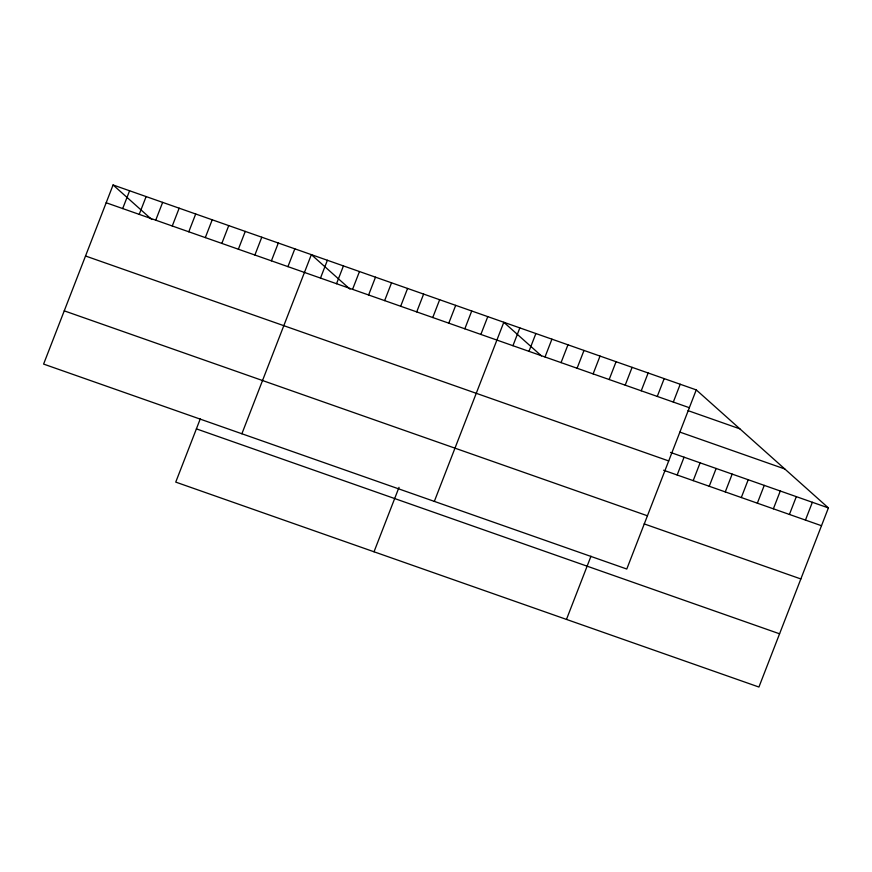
<?xml version="1.0" encoding="UTF-8"?>
<svg xmlns="http://www.w3.org/2000/svg" width="872" height="872" viewBox="0 0 872 872"><rect width="100%" height="100%" fill="white"/><g stroke="black" fill="none" stroke-linecap="round" stroke-linejoin="round"><path stroke-width="1.31" d="M113.077 184.962L43.6 364.082L626.783 569.024L696.259 389.893L113.077 184.962L151.728 219.482M122.69 208.572L129.601 190.761M139.215 214.381L146.125 196.571M155.739 220.18L162.65 202.38M172.264 225.99L179.174 208.179M188.788 231.799L195.699 213.989M205.312 237.598L212.223 219.799M221.837 243.408L228.737 225.608M238.361 249.218L245.261 231.407M254.886 255.016L261.785 237.217M200.266 418.898L175.741 482.107L758.923 687.038L828.4 507.918L696.259 389.893M271.41 260.826L278.31 243.026M287.934 266.636L294.834 248.825M241.882 433.766L311.358 254.635L350.01 289.155M320.493 278.081L327.392 260.27M336.527 283.716L343.437 265.906M352.56 289.351L359.471 271.541M368.605 294.987L375.505 277.176M384.639 300.622L391.55 282.811M400.673 306.257L407.584 288.447M416.718 311.893L423.618 294.082M432.752 317.528L439.662 299.717M448.786 323.163L455.696 305.363M374.023 551.78L399.027 487.328M464.831 328.798L471.73 310.999M480.864 334.434L487.775 316.634M434.332 501.389L503.809 322.269L541.468 355.907M512.943 345.704L519.843 327.905M528.977 351.34L535.877 333.54M545.011 356.975L551.922 339.175M561.056 362.61L567.955 344.811M577.09 368.246L583.989 350.446M593.124 373.881L600.034 356.081M609.168 379.516L616.068 361.717M625.202 385.152L632.102 367.352M641.236 390.787L648.147 372.987M566.473 619.414L590.987 556.205M657.27 396.422L664.181 378.622M673.315 402.068L680.215 384.258M677.163 475L684.062 457.201M693.196 480.636L700.096 462.836M709.23 486.271L716.141 468.471M725.275 491.906L732.175 474.106M741.309 497.541L748.209 479.742M757.343 503.177L764.254 485.377M773.377 508.812L780.287 491.012M789.422 514.447L796.321 496.648M805.456 520.083L812.366 502.283M106.177 202.762L689.349 407.704M688.052 410.636L739.859 428.839M679.931 432.12L784.789 468.973M670.492 452.426L828.4 507.918M85.521 255.997L668.704 460.939M663.592 470.226L821.489 525.718M64.245 310.846L647.427 515.788M644.168 523.898L800.845 578.953M196.396 428.871L779.568 633.802"/></g></svg>
